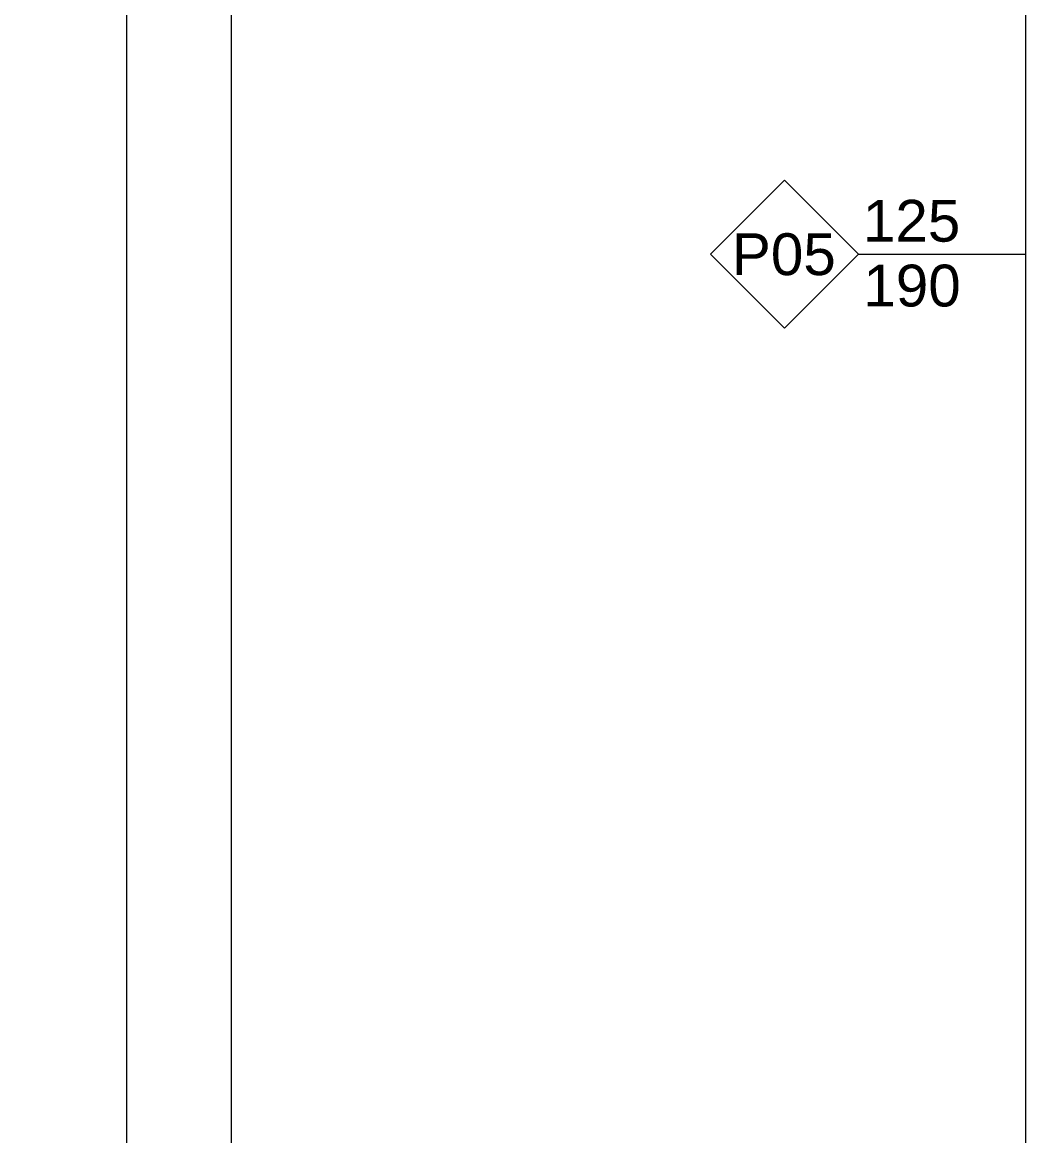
# Model space of a CAD drawing. Extents: x -2050 to 29725, y -1777 to 6820.
# Drawn here: x 6827.5 to 7067.5, y 1301.6 to 1568 of the extents above; entities that cross this region are included whole.
import ezdxf
from ezdxf.enums import TextEntityAlignment as Align

# ---------------------------------------------------------------- set-up
doc = ezdxf.new("R2010")
doc.units = 0
doc.header["$LTSCALE"] = 25
doc.header["$MEASUREMENT"] = 0
doc.layers.get('0').update_dxf_attribs({"color": 9, "lineweight": 9})
doc.layers.get('Defpoints').update_dxf_attribs({"color": 9, "lineweight": 9})
for name, color, linetype, lineweight in [('06C', 9, 'Continuous', 9), ('22', 8, 'Continuous', 9), ('25', 8, 'Continuous', 9)]:
    doc.layers.add(name, color=color, linetype=linetype, lineweight=lineweight)
doc.styles.add('Arial', font='arial.ttf', dxfattribs={"height": 2.5})
doc.styles.add('MuuM_TEXT-STANDART', font='ARIALN.TTF')
doc.dimstyles.new('MuuM_DIM50', dxfattribs={"dimscale": 5, "dimtxt": 2, "dimasz": 1, "dimexe": 1, "dimexo": 1, "dimgap": 1, "dimtad": 1, "dimdec": 1, "dimrnd": 0.5, "dimdsep": 46, "dimtxsty": 'MuuM_TEXT-STANDART', "dimblk": 'ARCHTICK', "dimcen": 0, "dimdle": 0.15, "dimclrd": 256, "dimclre": 256, "dimclrt": 256, "dimadec": 0, "dimazin": 0, "dimtfac": 5, "dimtdec": 1, "dimtix": 1, "dimtmove": 2, "dimatfit": 3, "dimldrblk": 'DOT', "dimfxl": 3, "dimfxlon": 1, "dimtolj": 1, "dimlwd": -1, "dimlwe": -1, "dimarcsym": 0})

# ---------------------------------------------------------------- blocks, each defined once
blk = doc.blocks.new('0_windowno')
for points in [[(0, 3.536), (-3.536, 0), (0, -3.536), (3.536, 0), (0, 3.536)], [(3.536, 0), (11.536, 0)]]:
    blk.add_lwpolyline(points)
at = {"style": 'Arial'}
blk.add_attdef('GENISLIK', text='', height=2, dxfattribs=at).set_placement((4.036, 0), align=Align.BOTTOM_LEFT)
blk.add_attdef('PENCERENO', text='', height=2, dxfattribs=at).set_placement((0, 0), align=Align.MIDDLE_CENTER)
blk.add_attdef('YUKSEKLIK', text='', height=2, dxfattribs=at).set_placement((4.036, -0.5), align=Align.TOP_LEFT)
blk = doc.blocks.new('_ArchTick')
at = {"color": 0, "linetype": 'ByBlock', "const_width": 0.15}
blk.add_lwpolyline([(-0.5, -0.5), (0.5, 0.5)], dxfattribs=at)
blk = doc.blocks.new('*D320')
at = {"layer": '25', "transparency": 16777216}
for p, q in [((6837.5, 3585), (6857.5, 3585)), ((6852.5, 344.25), (6852.5, 3585.75)), ((6837.5, 345), (6857.5, 345))]:
    blk.add_line(p, q, dxfattribs=at)
at = {"layer": 'Defpoints', "color": 0, "transparency": 16777216}
for p in [(6827.5, 3585), (6852.5, 3585), (6827.5, 345)]:
    blk.add_point(p, dxfattribs=at)
at = {"layer": '25', "transparency": 16777216, "xscale": 5, "yscale": 5, "zscale": 5}
for p, rotation in [((6852.5, 3585), 90), ((6852.5, 345), 270)]:
    blk.add_blockref('_ArchTick', p, dxfattribs=dict(at, rotation=rotation))
at = {"layer": '25', "transparency": 16777216, "insert": (6842.39, 1965), "char_height": 10, "attachment_point": 5, "rotation": 90, "style": 'MuuM_TEXT-STANDART'}
blk.add_mtext('\\A1;3240', dxfattribs=at)
blk = doc.blocks.new('_Dot')
at = {"color": 0, "linetype": 'ByBlock', "lineweight": -2}
blk.add_line((-0.5, 0), (-1, 0), dxfattribs=at)
at = {"color": 0, "linetype": 'ByBlock', "const_width": 0.5}
blk.add_lwpolyline([(-0.25, 0, 1), (0.25, 0, 1)], format="xyb", close=True, dxfattribs=at)
blk = doc.blocks.new('*D324')
at = {"layer": '25', "transparency": 16777216}
for p, q in [((6862.5, 1985), (6882.5, 1985)), ((6877.5, 1985.75), (6877.5, 1184.25)), ((6862.5, 1185), (6882.5, 1185))]:
    blk.add_line(p, q, dxfattribs=at)
at = {"layer": 'Defpoints', "color": 0, "transparency": 16777216}
for p in [(6827.5, 1985), (6827.5, 1185), (6877.5, 1185)]:
    blk.add_point(p, dxfattribs=at)
at = {"layer": '25', "transparency": 16777216, "xscale": 5, "yscale": 5, "zscale": 5}
for p, rotation in [((6877.5, 1985), 90), ((6877.5, 1185), 270)]:
    blk.add_blockref('_ArchTick', p, dxfattribs=dict(at, rotation=rotation))
at = {"layer": '25', "transparency": 16777216, "insert": (6867.39, 1585), "char_height": 10, "attachment_point": 5, "rotation": 90, "style": 'MuuM_TEXT-STANDART'}
blk.add_mtext('\\A1;800', dxfattribs=at)

msp = doc.modelspace()

# ---------------------------------------------------------------- linework, layer by layer
at = {"layer": '06C'}
msp.add_line((7067.5, 861.68), (7067.5, 2865), dxfattribs=at)

# ---------------------------------------------------------------- block references
at = {"layer": '22'}
ref = msp.add_blockref('0_windowno', (7009.82, 1512.49), dxfattribs=dict(at, xscale=5, yscale=5, zscale=5))
ref.add_attrib('PENCERENO', 'P05', dxfattribs={"layer": '0', "height": 10, "style": 'Arial'}).set_placement((7009.65, 1512.49), align=Align.MIDDLE_CENTER)
ref.add_attrib('GENISLIK', '125', dxfattribs={"layer": '0', "height": 10, "style": 'Arial'}).set_placement((7028.55, 1512.49), align=Align.BOTTOM_LEFT)
ref.add_attrib('YUKSEKLIK', '190', dxfattribs={"layer": '0', "height": 10, "style": 'Arial'}).set_placement((7028.66, 1509.99), align=Align.TOP_LEFT)

# ---------------------------------------------------------------- dimensions: what is measured, and where the dimension line sits
at = {"layer": '25'}
for base, p1, p2, picture, middle in [((6852.5, 3585), (6827.5, 345), (6827.5, 3585), '*D320', (6842.39, 1965)), ((6877.5, 1185), (6827.5, 1985), (6827.5, 1185), '*D324', (6867.39, 1585))]:
    dim = msp.add_linear_dim(base=base, p1=p1, p2=p2, angle=90, dimstyle='MuuM_DIM50', dxfattribs=at)
    dim.commit()
    dim.dimension.update_dxf_attribs({"geometry": picture, "text_midpoint": middle})

doc.saveas('drawing.dxf')
